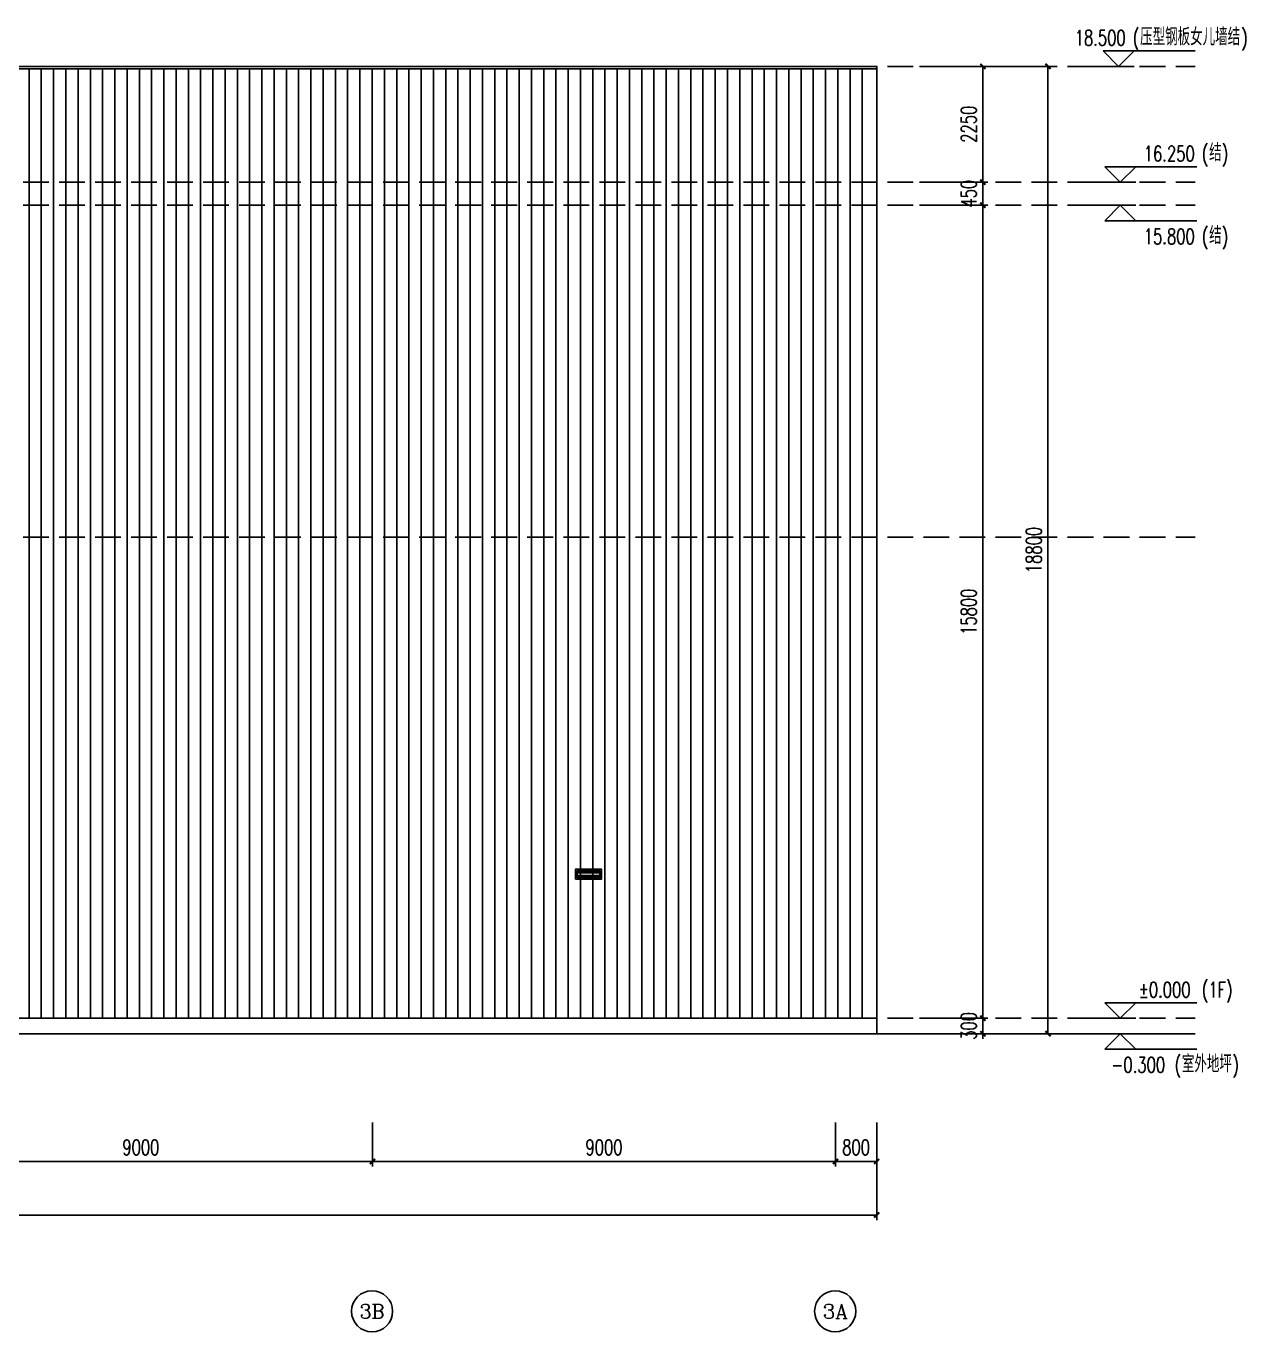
# Model space of a CAD drawing. Extents: x -2377130 to 293730, y -2 to 754590.
# Drawn here: x -77029 to -53324, y 511142 to 536519 of the extents above; entities that cross this region are included whole.
import ezdxf
from ezdxf.enums import TextEntityAlignment as Align

# ---------------------------------------------------------------- set-up
doc = ezdxf.new("R2010")
doc.units = 0
doc.header["$LTSCALE"] = 1000
doc.header["$MEASUREMENT"] = 0
doc.linetypes.add('__DASH', pattern=[0.35, 0.25, -0.1])
doc.linetypes.add('DOTE', pattern=[2.42, 2, -0.2, 0.02, -0.2])
doc.layers.get('Defpoints').update_dxf_attribs({"color": 210})
for name, color, linetype in [('A-AXIS-D', 1, 'Continuous'), ('A-AXIS-DOTE', 14, 'DOTE'), ('A-HATCH-2', 251, 'Continuous'), ('A-LIN-V', 9, 'Continuous'), ('A-WINDOW', 140, 'Continuous'), ('AS-WALL', 40, 'Continuous'), ('DIM_ELEV', 3, 'Continuous'), ('PUB_TEXT', 7, 'Continuous')]:
    doc.layers.add(name, color=color, linetype=linetype)
doc.layers.add('A-WALL-HATCH', color=8, linetype='Continuous', lineweight=13)
doc.layers.add('A-加建区域', color=47, linetype='Continuous', plot=False)
doc.styles.add('_TCH_AXIS', font='COMPLEX', dxfattribs={"bigfont": 'GBCBIG'})
doc.styles.add('_TCH_DIM', font='SIMPLEX', dxfattribs={"bigfont": 'GBCBIG'})
doc.styles.add('_TCH_DIM_T3', font='SIMPLEX', dxfattribs={"width": 0.705882, "bigfont": 'GBCBIG'})
doc.dimstyles.new('_TCH_ARCH&&100', dxfattribs={"dimtxt": 297.5, "dimasz": 100, "dimexe": 100, "dimexo": 100, "dimgap": 126.25, "dimtad": 1, "dimdec": 0, "dimzin": 0, "dimdsep": 46, "dimtxsty": '_TCH_DIM_T3', "dimblk": 'ARCHTICK', "dimcen": 0.09, "dimclrt": 7, "dimazin": 2, "dimtfac": 1, "dimtdec": 0, "dimtix": 1, "dimtmove": 2, "dimatfit": 3, "dimfxl": 0, "dimtolj": 1, "dimtzin": 0, "dimarcsym": 0})

# ---------------------------------------------------------------- blocks, each defined once
blk = doc.blocks.new('_ArchTick')
at = {"color": 0, "linetype": 'ByBlock', "const_width": 0.4}
blk.add_lwpolyline([(-0.5, -0.5), (0.5, 0.5)], dxfattribs=at)
blk = doc.blocks.new('*D1854')
at = {"layer": 'A-AXIS-D', "color": 0, "lineweight": -2}
for p, q in [((-246199, 515211), (-246199, 513313)), ((-60499, 515211), (-60499, 513313)), ((-246199, 513413), (-60499, 513413))]:
    blk.add_line(p, q, dxfattribs=at)
at = {"layer": 'Defpoints', "color": 0}
for p in [(-246199, 515311), (-60499, 515311), (-60499, 513413)]:
    blk.add_point(p, dxfattribs=at)
at = {"layer": 'A-AXIS-D', "color": 0, "lineweight": -2, "xscale": 100, "yscale": 100, "zscale": 100, "rotation": 180}
blk.add_blockref('_ArchTick', (-246199, 513413), dxfattribs=at)
at = {"layer": 'A-AXIS-D', "color": 0, "lineweight": -2, "xscale": 100, "yscale": 100, "zscale": 100}
blk.add_blockref('_ArchTick', (-60499, 513413), dxfattribs=at)
at = {"layer": 'A-AXIS-D', "color": 7, "insert": (-153349, 513688), "char_height": 297.5, "attachment_point": 5, "style": '_TCH_DIM_T3'}
blk.add_mtext('\\A1;185700', dxfattribs=at)
blk = doc.blocks.new('*D1835')
at = {"layer": 'A-AXIS-D', "color": 0, "lineweight": -2}
for p, q in [((-58405, 535737), (-57071, 535737)), ((-57171, 516937), (-57171, 535737)), ((-58405, 516937), (-57071, 516937))]:
    blk.add_line(p, q, dxfattribs=at)
at = {"layer": 'Defpoints', "color": 0}
for p in [(-58505, 535737), (-57171, 535737), (-58505, 516937)]:
    blk.add_point(p, dxfattribs=at)
at = {"layer": 'A-AXIS-D', "color": 0, "lineweight": -2, "xscale": 100, "yscale": 100, "zscale": 100}
for p, rotation in [((-57171, 535737), 90), ((-57171, 516937), 270)]:
    blk.add_blockref('_ArchTick', p, dxfattribs=dict(at, rotation=rotation))
at = {"layer": 'A-AXIS-D', "color": 7, "insert": (-57446, 526337), "char_height": 297.5, "attachment_point": 5, "rotation": 90, "style": '_TCH_DIM_T3'}
blk.add_mtext('\\A1;18800', dxfattribs=at)
blk = doc.blocks.new('*D1834')
at = {"layer": 'A-AXIS-D', "color": 0, "lineweight": -2}
for p, q in [((-59670, 517237), (-58336, 517237)), ((-58436, 517237), (-58436, 517337)), ((-58436, 516937), (-58436, 517237)), ((-59670, 516937), (-58336, 516937)), ((-58436, 516937), (-58436, 516837))]:
    blk.add_line(p, q, dxfattribs=at)
at = {"layer": 'Defpoints', "color": 0}
for p in [(-59770, 517237), (-58436, 517237), (-59770, 516937)]:
    blk.add_point(p, dxfattribs=at)
at = {"layer": 'A-AXIS-D', "color": 0, "lineweight": -2, "xscale": 100, "yscale": 100, "zscale": 100}
for p, rotation in [((-58436, 517237), 270), ((-58436, 516937), 90)]:
    blk.add_blockref('_ArchTick', p, dxfattribs=dict(at, rotation=rotation))
at = {"layer": 'A-AXIS-D', "color": 7, "insert": (-58711, 517087), "char_height": 297.5, "attachment_point": 5, "rotation": 90, "style": '_TCH_DIM_T3'}
blk.add_mtext('\\A1;300', dxfattribs=at)
blk = doc.blocks.new('*D1833')
at = {"layer": 'A-AXIS-D', "color": 0, "lineweight": -2}
for p, q in [((-59670, 533037), (-58336, 533037)), ((-58436, 517237), (-58436, 533037)), ((-59670, 517237), (-58336, 517237))]:
    blk.add_line(p, q, dxfattribs=at)
at = {"layer": 'Defpoints', "color": 0}
for p in [(-59770, 533037), (-58436, 533037), (-59770, 517237)]:
    blk.add_point(p, dxfattribs=at)
at = {"layer": 'A-AXIS-D', "color": 0, "lineweight": -2, "xscale": 100, "yscale": 100, "zscale": 100}
for p, rotation in [((-58436, 533037), 90), ((-58436, 517237), 270)]:
    blk.add_blockref('_ArchTick', p, dxfattribs=dict(at, rotation=rotation))
at = {"layer": 'A-AXIS-D', "color": 7, "insert": (-58711, 525137), "char_height": 297.5, "attachment_point": 5, "rotation": 90, "style": '_TCH_DIM_T3'}
blk.add_mtext('\\A1;15800', dxfattribs=at)
blk = doc.blocks.new('*D1832')
at = {"layer": 'A-AXIS-D', "color": 0, "lineweight": -2}
for p, q in [((-59670, 533487), (-58336, 533487)), ((-58436, 533487), (-58436, 533587)), ((-58436, 533037), (-58436, 533487)), ((-59670, 533037), (-58336, 533037)), ((-58436, 533037), (-58436, 532937))]:
    blk.add_line(p, q, dxfattribs=at)
at = {"layer": 'Defpoints', "color": 0}
for p in [(-59770, 533487), (-58436, 533487), (-59770, 533037)]:
    blk.add_point(p, dxfattribs=at)
at = {"layer": 'A-AXIS-D', "color": 0, "lineweight": -2, "xscale": 100, "yscale": 100, "zscale": 100}
for p, rotation in [((-58436, 533487), 270), ((-58436, 533037), 90)]:
    blk.add_blockref('_ArchTick', p, dxfattribs=dict(at, rotation=rotation))
at = {"layer": 'A-AXIS-D', "color": 7, "insert": (-58711, 533262), "char_height": 297.5, "attachment_point": 5, "rotation": 90, "style": '_TCH_DIM_T3'}
blk.add_mtext('\\A1;450', dxfattribs=at)
blk = doc.blocks.new('*D1831')
at = {"layer": 'A-AXIS-D', "color": 0, "lineweight": -2}
for p, q in [((-59670, 535737), (-58336, 535737)), ((-58436, 533487), (-58436, 535737)), ((-59670, 533487), (-58336, 533487))]:
    blk.add_line(p, q, dxfattribs=at)
at = {"layer": 'Defpoints', "color": 0}
for p in [(-59770, 535737), (-58436, 535737), (-59770, 533487)]:
    blk.add_point(p, dxfattribs=at)
at = {"layer": 'A-AXIS-D', "color": 0, "lineweight": -2, "xscale": 100, "yscale": 100, "zscale": 100}
for p, rotation in [((-58436, 535737), 90), ((-58436, 533487), 270)]:
    blk.add_blockref('_ArchTick', p, dxfattribs=dict(at, rotation=rotation))
at = {"layer": 'A-AXIS-D', "color": 7, "insert": (-58711, 534612), "char_height": 297.5, "attachment_point": 5, "rotation": 90, "style": '_TCH_DIM_T3'}
blk.add_mtext('\\A1;2250', dxfattribs=at)
blk = doc.blocks.new('*D1811')
at = {"layer": 'A-AXIS-D', "color": 0, "lineweight": -2}
for p, q in [((-79299, 515211), (-79299, 514353)), ((-70299, 515211), (-70299, 514353)), ((-79299, 514453), (-70299, 514453))]:
    blk.add_line(p, q, dxfattribs=at)
at = {"layer": 'Defpoints', "color": 0}
for p in [(-79299, 515311), (-70299, 515311), (-70299, 514453)]:
    blk.add_point(p, dxfattribs=at)
at = {"layer": 'A-AXIS-D', "color": 0, "lineweight": -2, "xscale": 100, "yscale": 100, "zscale": 100, "rotation": 180}
blk.add_blockref('_ArchTick', (-79299, 514453), dxfattribs=at)
at = {"layer": 'A-AXIS-D', "color": 0, "lineweight": -2, "xscale": 100, "yscale": 100, "zscale": 100}
blk.add_blockref('_ArchTick', (-70299, 514453), dxfattribs=at)
at = {"layer": 'A-AXIS-D', "color": 7, "insert": (-74799, 514728), "char_height": 297.5, "attachment_point": 5, "style": '_TCH_DIM_T3'}
blk.add_mtext('\\A1;9000', dxfattribs=at)
blk = doc.blocks.new('*D1810')
at = {"layer": 'A-AXIS-D', "color": 0, "lineweight": -2}
for p, q in [((-70299, 515211), (-70299, 514353)), ((-61299, 515211), (-61299, 514353)), ((-70299, 514453), (-61299, 514453))]:
    blk.add_line(p, q, dxfattribs=at)
at = {"layer": 'Defpoints', "color": 0}
for p in [(-70299, 515311), (-61299, 515311), (-61299, 514453)]:
    blk.add_point(p, dxfattribs=at)
at = {"layer": 'A-AXIS-D', "color": 0, "lineweight": -2, "xscale": 100, "yscale": 100, "zscale": 100, "rotation": 180}
blk.add_blockref('_ArchTick', (-70299, 514453), dxfattribs=at)
at = {"layer": 'A-AXIS-D', "color": 0, "lineweight": -2, "xscale": 100, "yscale": 100, "zscale": 100}
blk.add_blockref('_ArchTick', (-61299, 514453), dxfattribs=at)
at = {"layer": 'A-AXIS-D', "color": 7, "insert": (-65799, 514728), "char_height": 297.5, "attachment_point": 5, "style": '_TCH_DIM_T3'}
blk.add_mtext('\\A1;9000', dxfattribs=at)
blk = doc.blocks.new('*D1809')
at = {"layer": 'A-AXIS-D', "color": 0, "lineweight": -2}
for p, q in [((-61299, 515211), (-61299, 514353)), ((-60499, 515211), (-60499, 514353)), ((-61299, 514453), (-60499, 514453))]:
    blk.add_line(p, q, dxfattribs=at)
at = {"layer": 'Defpoints', "color": 0}
for p in [(-61299, 515311), (-60499, 515311), (-60499, 514453)]:
    blk.add_point(p, dxfattribs=at)
at = {"layer": 'A-AXIS-D', "color": 0, "lineweight": -2, "xscale": 100, "yscale": 100, "zscale": 100, "rotation": 180}
blk.add_blockref('_ArchTick', (-61299, 514453), dxfattribs=at)
at = {"layer": 'A-AXIS-D', "color": 0, "lineweight": -2, "xscale": 100, "yscale": 100, "zscale": 100}
blk.add_blockref('_ArchTick', (-60499, 514453), dxfattribs=at)
at = {"layer": 'A-AXIS-D', "color": 7, "insert": (-60899, 514728), "char_height": 297.5, "attachment_point": 5, "style": '_TCH_DIM_T3'}
blk.add_mtext('\\A1;800', dxfattribs=at)

msp = doc.modelspace()

# ---------------------------------------------------------------- hatches: boundary and pattern name
at = {"layer": 'A-WALL-HATCH'}
h = msp.add_hatch(dxfattribs=at)
h.set_pattern_fill('ANSI34', color=8, scale=10, angle=135)
h.set_pattern_definition([(180, (1598630.83, -2e-09), (-7e-15, -95.25), []), (180, (1598614.96, 15.875), (-7e-15, -95.25), []), (180, (1598599.08, 31.75), (-7e-15, -95.25), []), (180, (1598583.21, 47.625), (-7e-15, -95.25), [])])
h.paths.add_polyline_path([(-66319.3, 519967.5), (-65879.3, 519967.5), (-65879.3, 520107.5), (-66319.3, 520107.5)])

# ---------------------------------------------------------------- linework, layer by layer
at = {"layer": 'A-AXIS-D', "color": 8}
for centre in [(-70305.6, 511541.7), (-61305.6, 511541.7)]:
    msp.add_circle(centre, 400, dxfattribs=at)
at = {"layer": 'A-AXIS-DOTE', "color": 8, "linetype": '__DASH', "ltscale": 2}
for p, q in [((-252788.4, 535737.5), (-54309.8, 535737.5)), ((-252788.4, 533487.5), (-54309.8, 533487.5)), ((-252788.4, 533037.5), (-54309.8, 533037.5)), ((-252788.4, 517237.5), (-54309.8, 517237.5))]:
    msp.add_line(p, q, dxfattribs=at)
at = {"layer": 'A-HATCH-2', "color": 8, "linetype": 'Continuous'}
for p, q in [((-76971.3, 517237.5), (-76971.3, 535687.5)), ((-76733.2, 517237.5), (-76733.2, 535687.5)), ((-76495, 517237.5), (-76495, 535687.5)), ((-76256.9, 517237.5), (-76256.9, 535687.5)), ((-76018.8, 517237.5), (-76018.8, 535687.5)), ((-75780.7, 517237.5), (-75780.7, 535687.5)), ((-75542.5, 517237.5), (-75542.5, 535687.5)), ((-75304.4, 517237.5), (-75304.4, 535687.5)), ((-75066.3, 517237.5), (-75066.3, 535687.5)), ((-74828.2, 517237.5), (-74828.2, 535687.5)), ((-74590, 517237.5), (-74590, 535687.5)), ((-74351.9, 517237.5), (-74351.9, 535687.5)), ((-74113.8, 517237.5), (-74113.8, 535687.5)), ((-73875.7, 517237.5), (-73875.7, 535687.5)), ((-73637.5, 517237.5), (-73637.5, 535687.5)), ((-73399.4, 517237.5), (-73399.4, 535687.5)), ((-73161.3, 517237.5), (-73161.3, 535687.5)), ((-72923.2, 517237.5), (-72923.2, 535687.5)), ((-72685, 517237.5), (-72685, 535687.5)), ((-72446.9, 517237.5), (-72446.9, 535687.5)), ((-72208.8, 517237.5), (-72208.8, 535687.5)), ((-71970.7, 517237.5), (-71970.7, 535687.5)), ((-71732.5, 517237.5), (-71732.5, 535687.5)), ((-71494.4, 517237.5), (-71494.4, 535687.5)), ((-71256.3, 517237.5), (-71256.3, 535687.5)), ((-71018.2, 517237.5), (-71018.2, 535687.5)), ((-70780, 517237.5), (-70780, 535687.5)), ((-70541.9, 517237.5), (-70541.9, 535687.5)), ((-70303.8, 517237.5), (-70303.8, 535687.5)), ((-70065.7, 517237.5), (-70065.7, 535687.5)), ((-69827.5, 517237.5), (-69827.5, 535687.5)), ((-69589.4, 517237.5), (-69589.4, 535687.5)), ((-69351.3, 517237.5), (-69351.3, 535687.5)), ((-69113.2, 517237.5), (-69113.2, 535687.5)), ((-68875, 517237.5), (-68875, 535687.5)), ((-68636.9, 517237.5), (-68636.9, 535687.5)), ((-68398.8, 517237.5), (-68398.8, 535687.5)), ((-68160.7, 517237.5), (-68160.7, 535687.5)), ((-67922.5, 517237.5), (-67922.5, 535687.5)), ((-67684.4, 517237.5), (-67684.4, 535687.5)), ((-67446.3, 517237.5), (-67446.3, 535687.5)), ((-67208.2, 517237.5), (-67208.2, 535687.5)), ((-66970, 517237.5), (-66970, 535687.5)), ((-66731.9, 517237.5), (-66731.9, 535687.5)), ((-66493.8, 517237.5), (-66493.8, 535687.5)), ((-66255.7, 517237.5), (-66255.7, 535687.5)), ((-66017.5, 517237.5), (-66017.5, 535687.5)), ((-65779.4, 517237.5), (-65779.4, 535687.5)), ((-65541.3, 517237.5), (-65541.3, 535687.5)), ((-65303.2, 517237.5), (-65303.2, 535687.5)), ((-65065, 517237.5), (-65065, 535687.5)), ((-64826.9, 517237.5), (-64826.9, 535687.5)), ((-64588.8, 517237.5), (-64588.8, 535687.5)), ((-64350.7, 517237.5), (-64350.7, 535687.5)), ((-64112.5, 517237.5), (-64112.5, 535687.5)), ((-63874.4, 517237.5), (-63874.4, 535687.5)), ((-63636.3, 517237.5), (-63636.3, 535687.5)), ((-63398.2, 517237.5), (-63398.2, 535687.5)), ((-63160, 517237.5), (-63160, 535687.5)), ((-62921.9, 517237.5), (-62921.9, 535687.5)), ((-62683.8, 517237.5), (-62683.8, 535687.5)), ((-62445.7, 517237.5), (-62445.7, 535687.5)), ((-62207.5, 517237.5), (-62207.5, 535687.5)), ((-61969.4, 517237.5), (-61969.4, 535687.5)), ((-61731.3, 517237.5), (-61731.3, 535687.5)), ((-61493.2, 517237.5), (-61493.2, 535687.5)), ((-61255, 517237.5), (-61255, 535687.5)), ((-61016.9, 517237.5), (-61016.9, 535687.5)), ((-60778.8, 517237.5), (-60778.8, 535687.5))]:
    msp.add_line(p, q, dxfattribs=at)
at = {"layer": 'A-LIN-V', "color": 8}
for p, q in [((-246199.3, 535737.5), (-60499.3, 535737.5)), ((-60499.3, 535737.5), (-60499.3, 516937.5)), ((-246199.3, 535687.5), (-60499.3, 535687.5)), ((-60499.3, 517237.5), (-246199.3, 517237.5))]:
    msp.add_line(p, q, dxfattribs=at)
at = {"layer": 'A-WINDOW', "color": 8}
for points in [[(-66349.3, 519937.5), (-65849.3, 519937.5), (-65849.3, 520137.5), (-66349.3, 520137.5)], [(-66319.3, 519967.5), (-65879.3, 519967.5), (-65879.3, 520107.5), (-66319.3, 520107.5)]]:
    msp.add_lwpolyline(points, close=True, dxfattribs=at)
at = {"layer": 'A-加建区域', "color": 8, "linetype": '__DASH', "ltscale": 2}
msp.add_line((-252788.4, 526587.5), (-54309.8, 526587.5), dxfattribs=at)
at = {"layer": 'AS-WALL', "color": 8}
msp.add_line((-252788.4, 516937.5), (-54309.8, 516937.5), dxfattribs=at)
at = {"layer": 'DIM_ELEV', "color": 8}
for p, q in [((-55797.8, 535737.5), (-56097.8, 536037.5)), ((-56097.8, 536037.5), (-54309.8, 536037.5)), ((-55797.8, 535737.5), (-55497.8, 536037.5)), ((-56497.8, 535737.5), (-55497.8, 535737.5)), ((-55765.7, 533487.5), (-56065.7, 533787.5)), ((-56065.7, 533787.5), (-54277.7, 533787.5)), ((-55765.7, 533487.5), (-55465.7, 533787.5)), ((-56465.7, 533487.5), (-55465.7, 533487.5)), ((-56465.7, 533037.5), (-55465.7, 533037.5)), ((-55765.7, 533037.5), (-56065.7, 532737.5)), ((-55765.7, 533037.5), (-55465.7, 532737.5)), ((-56065.7, 532737.5), (-54277.7, 532737.5)), ((-55765.7, 517237.5), (-56065.7, 517537.5)), ((-56065.7, 517537.5), (-54277.7, 517537.5)), ((-55765.7, 517237.5), (-55465.7, 517537.5)), ((-56465.7, 517237.5), (-55465.7, 517237.5)), ((-56465.7, 516937.5), (-55465.7, 516937.5)), ((-55765.7, 516937.5), (-56065.7, 516637.5)), ((-55765.7, 516937.5), (-55465.7, 516637.5)), ((-56065.7, 516637.5), (-54277.7, 516637.5))]:
    msp.add_line(p, q, dxfattribs=at)

# ---------------------------------------------------------------- texts
at = {"layer": 'PUB_TEXT', "color": 8, "style": '_TCH_DIM', "width": 0.705882}
for s, p in [('(', (-55520, 536142.5)), (')', (-53414, 536142.5)), ('18.500', (-56650, 536142.5)), ('(', (-54177.7, 533892.5)), (')', (-53791.9, 533892.5)), ('16.250', (-55307.7, 533892.5)), ('15.800', (-55307.7, 532282.5)), ('(', (-54177.7, 532282.5)), (')', (-53791.9, 532282.5)), ('(1F)', (-54177.7, 517642.5)), ('%%P0.000', (-55407.7, 517642.5)), ('-0.300', (-55937.3, 516182.5)), ('(', (-54707.3, 516182.5)), (')', (-53584.4, 516182.5))]:
    msp.add_text(s, height=297.5, dxfattribs=at).set_placement(p)
at = {"layer": 'PUB_TEXT', "color": 8, "style": '_TCH_DIM'}
for s, height, p in [('压型钢板女儿墙结', 337.59, (-55380, 536142.5)), ('结', 337.6, (-54037.7, 533892.5)), ('结', 337.6, (-54037.7, 532282.5)), ('室外地坪', 337.59, (-54567.3, 516182.5))]:
    msp.add_text(s, height=height, dxfattribs=at).set_placement(p)
at = {"layer": 'PUB_TEXT', "color": 8, "style": '_TCH_AXIS'}
for s, height, p, p2 in [('3B', 282.17, (-70547.5, 511400.7), (-70063.7, 511400.7)), ('3A', 276.42, (-61549.1, 511403.5), (-61062.1, 511403.5))]:
    msp.add_text(s, height=height, dxfattribs=at).set_placement(p, p2, align=Align.FIT)

# ---------------------------------------------------------------- dimensions: what is measured, and where the dimension line sits
at = {"layer": 'A-AXIS-D', "color": 8}
for p1, p2, picture, middle in [((-59769.8, 533487.5), (-59769.8, 535737.5), '*D1831', (-58711.5, 534612.5)), ((-58504.8, 516937.5), (-58504.8, 535737.5), '*D1835', (-57446.5, 526337.5)), ((-59769.8, 533037.5), (-59769.8, 533487.5), '*D1832', (-58711.5, 533262.5)), ((-59769.8, 517237.5), (-59769.8, 533037.5), '*D1833', (-58711.5, 525137.5)), ((-59769.8, 516937.5), (-59769.8, 517237.5), '*D1834', (-58711.5, 517087.5))]:
    dim = msp.add_aligned_dim(p1=p1, p2=p2, distance=-1333.3, dimstyle='_TCH_ARCH&&100', dxfattribs=at)
    dim.commit()
    dim.dimension.update_dxf_attribs({"geometry": picture, "text_midpoint": middle})
for base, p1, p2, picture, middle in [((-60499.3, 513413.4), (-246199.3, 515311.4), (-60499.3, 515311.4), '*D1854', (-153349.3, 513688.4)), ((-70299.3, 514453.4), (-79299.3, 515311.4), (-70299.3, 515311.4), '*D1811', (-74799.3, 514728.4)), ((-61299.3, 514453.4), (-70299.3, 515311.4), (-61299.3, 515311.4), '*D1810', (-65799.3, 514728.4)), ((-60499.3, 514453.4), (-61299.3, 515311.4), (-60499.3, 515311.4), '*D1809', (-60899.3, 514728.4))]:
    dim = msp.add_linear_dim(base=base, p1=p1, p2=p2, angle=0, dimstyle='_TCH_ARCH&&100', override={"dimgap": 0}, dxfattribs=at)
    dim.commit()
    dim.dimension.update_dxf_attribs({"geometry": picture, "text_midpoint": middle, "dimtype": 161})

doc.saveas('drawing.dxf')
